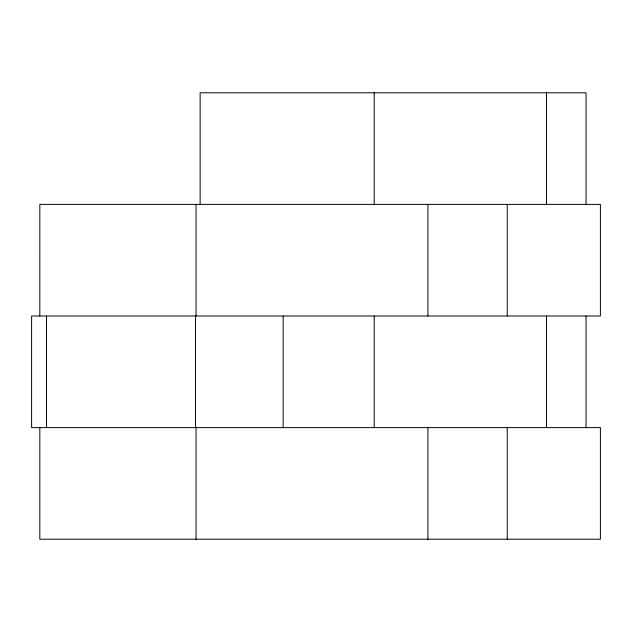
<?xml version="1.0" encoding="UTF-8"?>
<svg xmlns="http://www.w3.org/2000/svg" width="632" height="632" viewBox="0 0 632 632"><rect width="100%" height="100%" fill="white"/><g stroke="black" fill="none" stroke-linecap="round" stroke-linejoin="round"><path stroke-width="0.95" d="M586.054 204.389L586.054 92.786L200.131 92.786L200.139 204.389M586.054 316L586.054 427.611M546.467 92.786L546.467 204.389M546.467 316L546.467 427.611M507.251 204.389L507.251 316M507.251 427.611L507.251 539.215M427.896 204.389L427.896 316M427.896 427.611L427.896 539.215M374.223 92.786L374.223 204.389M374.223 316L374.223 427.611M283.16 316L283.16 427.611M196.046 204.389L196.046 316M196.046 427.611L196.046 539.215M195.533 316L195.533 427.611M46.476 316L46.476 427.611M39.824 316L39.832 204.389L600.4 204.389L600.4 316L31.6 316L31.6 427.611L600.4 427.611L600.4 539.215L39.824 539.215L39.832 427.611"/></g></svg>
